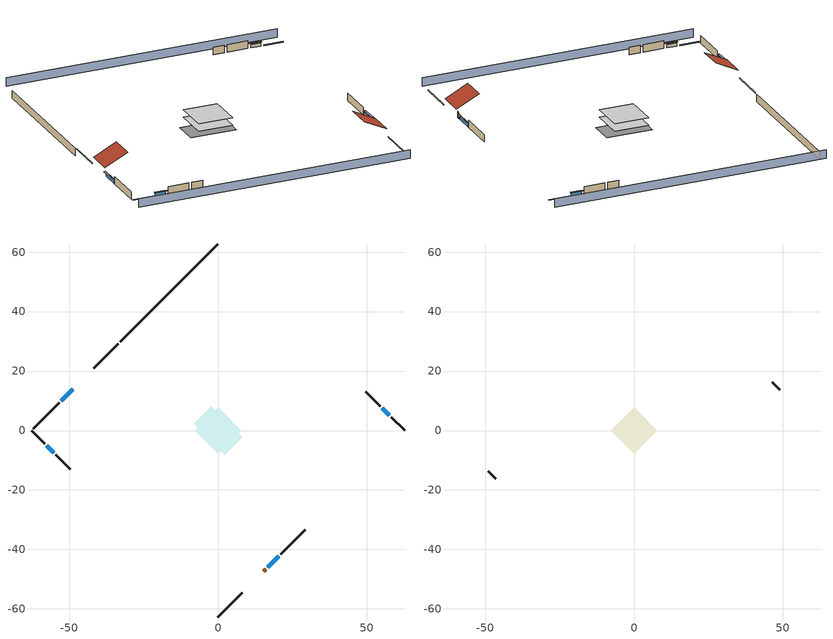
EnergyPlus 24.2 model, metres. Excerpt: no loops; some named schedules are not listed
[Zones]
conditioned space
 floor adiabatic (AdiabaticFloorConstruction): -7.89,0 0,7.89 7.89,0 0,-7.89 z0.3
 floor foundation (Slab1 construction): -8.23,2.34 -2.34,8.23 8.23,-2.34 2.34,-8.23 z-2.13
 wall outside (RimJoist1 construction): -33.57,29.16 -41.71,21.01 z0.3:0.61
 wall outside (RimJoist2 construction): 62.73,0 58.2,4.53 z0.3:0.61
 wall outside (RimJoist3 construction): 0,-62.73 8.15,-54.58 z0.3:0.61
 wall outside (RimJoist4 construction): -62.73,0 -58.2,-4.53 z0.3:0.61
 wall outside (AdiabaticWallConstruction 1): 15.36,-47.37 16,-46.72 z0.3:2.34
 wall outside (AdiabaticWallConstruction): -48.92,13.8 -52.73,9.99 / 16.66,-46.07 20.47,-42.26 z0.3:1.52; 57.54,5.18 55.19,7.54 / -57.54,-5.18 -55.19,-7.54 z0.3:1.4
 wall outside (Wall1 construction): -53.39,9.33 -62.07,0.66 z0.3:2.74
 wall outside (Wall2 construction): 54.53,8.19 49.71,13.01 z0.3:2.74
 wall outside (Wall3 construction): 21.13,-41.6 29.27,-33.46 z0.3:2.74
 wall outside (Wall4 construction): -54.53,-8.19 -49.71,-13.01 z0.3:2.74
 wall foundation (FoundationWall1 construction): 0,62.73 -32.91,29.82 z-2.13:0.3
 window (WindowConstruction): -48.93,13.8 -52.73,9.99 z0.3:1.52
 window (WindowConstruction 1): 57.54,5.18 55.19,7.54 z0.3:1.4
 window (WindowConstruction 2): 16.66,-46.07 20.47,-42.26 z0.3:1.52
 window (WindowConstruction 3): -57.54,-5.18 -55.19,-7.54 z0.3:1.4
 door (Door): 15.36,-47.37 16,-46.72 z0.3:2.34
 ceiling adiabatic (AdiabaticFloorConstruction): 0,-7.89 7.89,0 0,7.89 -7.89,0 z0.3
attic - vented
 floor to conditioned space (Floor1 construction Reversed): -7.89,0 0,7.89 7.89,0 0,-7.89 z2.74
 wall outside (Wall5 construction): 49.06,13.67 46.55,16.17 z0.3:2.74
 wall outside (Wall6 construction): -49.06,-13.67 -46.55,-16.17 z0.3:2.74
 roof outside (Roof1 construction): -48.27,14.46,2.74 -42.99,9.18,6.47 -37.1,15.08,6.47 -42.37,20.35,2.74
 roof outside (Roof2 construction): 14.7,-48.03,2.74 9.43,-42.75,6.47 3.53,-48.65,6.47 8.8,-53.92,2.74
shading: -65.96,-3.23 -3.23,-65.96 / 65.96,3.23 3.23,65.96 z0:2.74; -52.95,9.78 -48.71,14.02 -49.14,14.45 -53.38,10.21 z1.83; 54.97,7.75 57.76,4.97 58.19,5.4 55.41,8.18 z1.71; 20.69,-42.04 16.44,-46.28 16.88,-46.71 21.12,-42.47 z1.83; -54.97,-7.75 -57.76,-4.97 -58.19,-5.4 -55.41,-8.18 z1.71
[Building]
Building 1: Terrain=Suburbs
[Site:Location]
Portland Intl Arpt_OR: Latitude {deg}=45.59; Longitude {deg}=-122.6; Time Zone {hr}=-8; Elevation {m}=33; Keep Site Location Information=Yes
[Site:GroundTemperature:Shallow]
10.2558, 8.96328, 8.85977, 9.47314, 11.9355, 14.3863, 16.5111, 17.8571, 17.9714, 16.8767, 14.8061, 12.4304
[Site:WaterMainsTemperature]
Calculation Method=Schedule; Temperature Schedule=mains temperature schedule
[Material] Roughness=Rough; Thermal Absorptance=0.9
Name | Thickness {m} | Conductivity {W/m-K} | Density {kg/m3} | Specific Heat {J/kg-K} | Solar Absorptance | Visible Absorptance
asphalt or fiberglass shingles | 0.00635 | 0.162714 | 1121.4 | 1465.45 | 0.85 | 0.85
ceiling stud and cavity | 0.1397 | 0.118061 | 65.682 | 1177.47 | 0.7 | 0.7
concrete 4.0 in. | 0.1016 | 1.803125 | 2242.8 | 837.4 | 0.7 | 0.7
concrete 8.0 in. | 0.2032 | 1.803125 | 2242.8 | 837.4 | 0.7 | 0.7
door material | 0.04445 | 0.0612267 | 512.64 | 1214.23 | 0.7 | 0.7
floor covering | 0.0127 | 0.0450781 | 54.468 | 1339.84 | 0.9 | 0.9
floor covering 1 | 0.0127 | 0.0433444 | 54.468 | 1339.84 | 0.6 | 0.6
floor rigid ins; wall rigid ins | 0.512978 | 0.029427 | 32.04 | 1214.23 | 0.7 | 0.7
floor stud and cavity | 0.1397 | 1.75129 | 37.0049 | 1207.88 | 0.7 | 0.7
furniture material conditioned space 1 | 0.1524 | 0.115458 | 640.8 | 1214.23 | 0.6 | 0.6
gypsum board | 0.0127 | 0.160291 | 801 | 837.4 | 0.6 | 0.6
gypsum board 1 | 0.0127 | 0.160291 | 801 | 837.4 | 0.7 | 0.7
osb sheathing 0.5 in. | 0.0127 | 0.115458 | 512.64 | 1214.23 | 0.6 | 0.6
osb sheathing 0.5 in. 1 | 0.0127 | 0.115458 | 512.64 | 1214.23 | 0.7 | 0.7
osb sheathing 0.75 in. | 0.01905 | 0.115458 | 512.64 | 1214.23 | 0.7 | 0.7
rim joist stud and cavity | 0.0508 | 0.178688 | 50.32683 | 1063.81 | 0.6 | 0.6
roof rigid ins | 0.00281632 | 0.029427 | 32.04 | 1214.23 | 0.7 | 0.7
wall stud and cavity | 0.1397 | 0.550994 | 139.0536 | 1170.24 | 0.7 | 0.7
wall stud and cavity 1 | 0.1397 | 0.727959 | 139.0536 | 1170.24 | 0.6 | 0.6
wall stud and cavity 2 | 0.0889 | 0.380278 | 52.3479 | 1209.89 | 0.7 | 0.7
wall stud and cavity 3 | 0.0889 | 0.391764 | 83.0341 | 1211.67 | 0.7 | 0.7
wood siding | 0.0254 | 0.102417 | 544.68 | 1172.36 | 0.85 | 0.85
wood siding 1; wood siding 2 | 0.0254 | 0.102417 | 544.68 | 1172.36 | 0.7 | 0.7
[WindowMaterial:SimpleGlazingSystem]
WindowMaterial: U-Factor {W/m2-K}=1.93052; Solar Heat Gain Coefficient=0.49
[Construction]
AdiabaticFloorConstruction: floor stud and cavity, floor rigid ins, osb sheathing 0.75 in., floor covering 1
AdiabaticWallConstruction: wood siding 1, wall rigid ins, wall stud and cavity 2, gypsum board
AdiabaticWallConstruction 1: wood siding 2, wall rigid ins, wall stud and cavity 2, gypsum board
Door: door material
Floor1 construction Reversed: gypsum board, ceiling stud and cavity
FoundationWall1 construction: concrete 8.0 in., gypsum board 1
furniture construction conditioned space 1: furniture material conditioned space 1
PartitionWallConstruction: gypsum board, wall stud and cavity 3, gypsum board
RimJoist1 construction; RimJoist2 construction; RimJoist3 construction; RimJoist4 construction: wood siding, rim joist stud and cavity
Roof1 construction; Roof2 construction: asphalt or fiberglass shingles, roof rigid ins, osb sheathing 0.5 in.
Slab1 construction: concrete 4.0 in., floor covering
Wall1 construction; Wall2 construction; Wall3 construction; Wall4 construction: wood siding, osb sheathing 0.5 in. 1, wall stud and cavity, gypsum board
Wall5 construction; Wall6 construction: wood siding, osb sheathing 0.5 in. 1, wall stud and cavity 1
WindowConstruction; WindowConstruction 1; WindowConstruction 2; WindowConstruction 3: WindowMaterial
[Zone] Multiplier=1; Part of Total Floor Area=Yes
Name | Volume {m3}
attic - vented | 103.414
conditioned space | 606.66
[Space]
Name | Zone | Volume {m3}
attic - vented 1 | attic - vented | 103.414
conditioned space 1 | conditioned space | 606.66
[ZoneInfiltration:EffectiveLeakageArea]
infil attic - vented 1: Zone or Space=attic - vented 1; Schedule=Always On Discrete; Effective Air Leakage Area {cm2}=4146.16; Stack Coefficient=0.000173426; Wind Coefficient=3.5816e-05
[ZoneMixing]
whole house fan mix: Zone or Space=attic - vented; Schedule=Always On Continuous; Design Flow Rate Calculation Method=Flow/Zone; Design Flow Rate {m3/s}=0; Source Zone or Space=conditioned space
[SurfaceProperty:ExposedFoundationPerimeter]
Slab1: Exposed Perimeter Calculation Method=TotalExposedPerimeter; Total Exposed Perimeter {m}=46.54296
[SurfaceProperty:IncidentSolarMultiplier] Incident Solar Multiplier=1; Incident Solar Multiplier Schedule=trans schedule winter=0.85 summer=0.7
Window1; Window2; Window3; Window4
[InternalMass] Zone or ZoneList=conditioned space; Space or SpaceList=conditioned space 1
Name | Construction | Surface Area {m2}
furniture mass conditioned space 1 | furniture construction conditioned space 1 | 99.51774
partition wall mass | PartitionWallConstruction | 248.794
[Lights]
interior lighting: Zone or ZoneList or Space or SpaceList=conditioned space 1; Schedule=lighting_interior; Design Level Calculation Method=LightingLevel; Lighting Level {W}=1343.82; Return Air Fraction=0; Fraction Radiant=0.6; Fraction Visible=0.2; Fraction Replaceable=1
[People]
occupants: Zone or ZoneList or Space or SpaceList=conditioned space 1; Number of People Schedule=occupants; Number of People Calculation Method=People; Number of People=2; Fraction Radiant=0.314171; Sensible Heat Fraction=0.56303; Activity Level Schedule=occupants activity schedule; Carbon Dioxide Generation Rate {m3/s-W}=0; Enable ASHRAE 55 Comfort Warnings=No; Mean Radiant Temperature Calculation Type=EnclosureAveraged
[ElectricEquipment] Zone or ZoneList or Space or SpaceList=conditioned space 1; Design Level Calculation Method=EquipmentLevel
Name | Schedule | Design Level {W} | Fraction Latent | Fraction Radiant | Fraction Lost
ceiling fan | ceiling_fan | 18.2749 | 0 | 0.558 | 0
clothes dryer | clothes_dryer | 3508.67 | 0.015 | 0.081 | 0.85
clothes washer | clothes_washer | 485.25 | 0.03 | 0.162 | 0.7
cooking range | cooking_range | 1018.54 | 0.08 | 0.432 | 0.2
dishwasher | dishwasher | 855.87 | 0.3 | 0.18 | 0.4
fridge | fridge schedule | 51.9007 | 0 | 0.6 | 0
mech vent bath fan 0 | mech vent bath fan 0 schedule | 30 | 0 | 0 | 1
mech vent house fan | mech vent house fan schedule | 0 | 0 | 0 | 1
mech vent house fan cfis | mech vent house fan cfis schedule | 0 | 0 | 0 | 0
mech vent range fan 0 | mech vent range fan 0 schedule | 30 | 0 | 0 | 1
misc plug loads | plug_loads_other | 749.879 | 0.021 | 0.558 | 0.049
misc pool pump | misc pool pump schedule | 928.048 | 0 | 0 | 1
misc tv | plug_loads_tv | 843.715 | 0 | 0.6 | 0
whole house fan | Always On Discrete | 0 | 0 | 0 | 1
[OtherEquipment] Zone or ZoneList or Space or SpaceList=conditioned space 1; Design Level Calculation Method=EquipmentLevel
Name | Fuel Type | Schedule | Design Level {W} | Fraction Latent | Fraction Radiant | Fraction Lost
clothes dryer 1 | Electricity | clothes_dryer | 0 | 0.015 | 0.081 | 0.85
cooking range 1 | Electricity | cooking_range | 0 | 0.08 | 0.432 | 0.2
general water use latent | None | general water use schedule | 44.1266 | 1 | 0 | 0
general water use sensible | None | general water use schedule | -43.4886 | 0 | 0.6 | 0
mech vent house fan latent load; water heater lat | None | Always On Discrete | 0 | 1 | 0 | 0
mech vent house fan sensible load; water heater sens | None | Always On Discrete | 0 | 0 | 0 | 0
water heater energy adjustment1 | Electricity | Always On Discrete | 0.01 | 0 | 0 | 1
[ZoneInfiltration:DesignFlowRate] Zone or ZoneList or Space or SpaceList=conditioned space 1; Schedule=Always On Discrete; Design Flow Rate Calculation Method=Flow/Zone; Design Flow Rate {m3/s}=0
infil flow; natural vent flow; whole house fan flow
[AvailabilityManager:Scheduled]
central ac and furnace airloop Availability Manager: Schedule=Always On Discrete
[WaterUse:Equipment]
dishwasher: Peak Flow Rate {m3/s}=1.0095e-05; Flow Rate Fraction Schedule=hot_water_dishwasher
[Foundation:Kiva]
Foundation Kiva 1: Initial Indoor Air Temperature {C}=13.3333; Wall Height Above Grade {m}=0.3048; Wall Depth Below Slab {m}=0.2032
[Foundation:Kiva:Settings]
Soil Conductivity {W/m-K}=1.3848; Soil Density {kg/m3}=1842.3; Soil Specific Heat {J/kg-K}=418.7; Ground Solar Absorptivity=0.9; Ground Thermal Absorptivity=0.9; Ground Surface Roughness {m}=0.03; Far-Field Width {m}=40; Deep-Ground Boundary Condition=ZeroFlux; Deep-Ground Depth {m}=40; Minimum Cell Dimension {m}=0.2; Maximum Cell Growth Coefficient=3; Simulation Timestep=Timestep
[Exterior:Lights]
exterior lighting: Schedule=exterior lighting schedule; Design Level {W}=53.829
[EnergyManagementSystem:GlobalVariable]
central_ac_and_furnace_airloop_Fan_RTF
infil_program_Qfan
infil_program_Qinf
natural_vent_program_Qnv
natural_vent_program_Qwhf
[EnergyManagementSystem:Sensor]
Name | Output:Variable or Output:Meter Index Key | Output:Variable or Output:Meter
airflow_gain | infil flow | Infiltration Sensible Heat Gain Energy
airflow_gain_1 | natural vent flow | Infiltration Sensible Heat Gain Energy
airflow_gain_2 | whole house fan flow | Infiltration Sensible Heat Gain Energy
airflow_loss | infil flow | Infiltration Sensible Heat Loss Energy
airflow_loss_1 | natural vent flow | Infiltration Sensible Heat Loss Energy
airflow_loss_2 | whole house fan flow | Infiltration Sensible Heat Loss Energy
clg_load_cond |  | Cooling:EnergyTransfer:Zone:CONDITIONED SPACE
clg_sp_s; clg_sp_s_1 | cooling setpoint | Schedule Value
clothes_dryer_exhaust_0_sch_s | clothes_dryer | Schedule Value
cool_season | cooling season schedule | Schedule Value
htg_load_cond |  | Heating:EnergyTransfer:Zone:CONDITIONED SPACE
htg_sp_s; htg_sp_s_1 | heating setpoint | Schedule Value
ig_ee_conv | ceiling fan | Electric Equipment Convective Heating Energy
ig_ee_conv_1 | clothes dryer | Electric Equipment Convective Heating Energy
ig_ee_conv_3 | cooking range | Electric Equipment Convective Heating Energy
ig_ee_conv_4 | dishwasher | Electric Equipment Convective Heating Energy
ig_ee_conv_5 | fridge | Electric Equipment Convective Heating Energy
ig_ee_conv_6 | misc plug loads | Electric Equipment Convective Heating Energy
ig_ee_conv_7 | misc pool pump | Electric Equipment Convective Heating Energy
ig_ee_conv_8 | misc tv | Electric Equipment Convective Heating Energy
ig_ee_conv_9 | whole house fan | Electric Equipment Convective Heating Energy
ig_ee_rad | ceiling fan | Electric Equipment Radiant Heating Energy
ig_ee_rad_1 | clothes dryer | Electric Equipment Radiant Heating Energy
ig_ee_rad_3 | cooking range | Electric Equipment Radiant Heating Energy
ig_ee_rad_4 | dishwasher | Electric Equipment Radiant Heating Energy
ig_ee_rad_5 | fridge | Electric Equipment Radiant Heating Energy
ig_ee_rad_6 | misc plug loads | Electric Equipment Radiant Heating Energy
ig_ee_rad_7 | misc pool pump | Electric Equipment Radiant Heating Energy
ig_ee_rad_8 | misc tv | Electric Equipment Radiant Heating Energy
ig_ee_rad_9 | whole house fan | Electric Equipment Radiant Heating Energy
ig_lgt_conv | interior lighting | Lights Convective Heating Energy
ig_lgt_rad | interior lighting | Lights Radiant Heating Energy
ig_lgt_vis | interior lighting | Lights Visible Radiation Heating Energy
ig_oe_conv | clothes dryer 1 | Other Equipment Convective Heating Energy
ig_oe_conv_1 | cooking range 1 | Other Equipment Convective Heating Energy
ig_oe_conv_2 | general water use latent | Other Equipment Convective Heating Energy
ig_oe_conv_3 | general water use sensible | Other Equipment Convective Heating Energy
ig_oe_conv_4 | water heater energy adjustment1 | Other Equipment Convective Heating Energy
ig_oe_conv_5 | water heater lat | Other Equipment Convective Heating Energy
ig_oe_conv_6 | water heater sens | Other Equipment Convective Heating Energy
ig_oe_rad | clothes dryer 1 | Other Equipment Radiant Heating Energy
ig_oe_rad_1 | cooking range 1 | Other Equipment Radiant Heating Energy
ig_oe_rad_2 | general water use latent | Other Equipment Radiant Heating Energy
ig_oe_rad_3 | general water use sensible | Other Equipment Radiant Heating Energy
ig_oe_rad_4 | water heater energy adjustment1 | Other Equipment Radiant Heating Energy
ig_oe_rad_5 | water heater lat | Other Equipment Radiant Heating Energy
ig_oe_rad_6 | water heater sens | Other Equipment Radiant Heating Energy
ig_ppl_conv | occupants | People Convective Heating Energy
ig_ppl_rad | occupants | People Radiant Heating Energy
im_conv | furniture mass conditioned space 1 | Surface Inside Face Convection Heat Gain Energy
im_conv_1 | partition wall mass | Surface Inside Face Convection Heat Gain Energy
im_ig | furniture mass conditioned space 1 | Surface Inside Face Internal Gains Radiation Heat Gain Energy
im_ig_1 | partition wall mass | Surface Inside Face Internal Gains Radiation Heat Gain Energy
im_lgt | furniture mass conditioned space 1 | Surface Inside Face Lights Radiation Heat Gain Energy
im_lgt_1 | partition wall mass | Surface Inside Face Lights Radiation Heat Gain Energy
im_sol | furniture mass conditioned space 1 | Surface Inside Face Solar Radiation Heat Gain Energy
im_sol_1 | partition wall mass | Surface Inside Face Solar Radiation Heat Gain Energy
im_surf | furniture mass conditioned space 1 | Surface Inside Face Net Surface Thermal Radiation Heat Gain Energy
im_surf_1 | partition wall mass | Surface Inside Face Net Surface Thermal Radiation Heat Gain Energy
mech_vent_bath_fan_0_sch_s | mech vent bath fan 0 schedule | Schedule Value
mech_vent_range_fan_0_sch_s | mech vent range fan 0 schedule | Schedule Value
mv_conv | mech vent bath fan 0 | Electric Equipment Convective Heating Energy
mv_conv_1 | mech vent house fan | Electric Equipment Convective Heating Energy
mv_conv_2 | mech vent house fan cfis | Electric Equipment Convective Heating Energy
mv_conv_3 | mech vent range fan 0 | Electric Equipment Convective Heating Energy
mv_conv_4 | mech vent house fan latent load | Other Equipment Convective Heating Energy
mv_conv_5 | mech vent house fan sensible load | Other Equipment Convective Heating Energy
mv_rad | mech vent bath fan 0 | Electric Equipment Radiant Heating Energy
mv_rad_1 | mech vent house fan | Electric Equipment Radiant Heating Energy
mv_rad_2 | mech vent house fan cfis | Electric Equipment Radiant Heating Energy
mv_rad_3 | mech vent range fan 0 | Electric Equipment Radiant Heating Energy
mv_rad_4 | mech vent house fan latent load | Other Equipment Radiant Heating Energy
mv_rad_5 | mech vent house fan sensible load | Other Equipment Radiant Heating Energy
natural_vent_s | natural vent schedule | Schedule Value
out_pb_s |  | Site Outdoor Air Barometric Pressure
out_wt_s |  | Site Outdoor Air Humidity Ratio
site_vw_s |  | Site Wind Speed
ss_back_out | Window1 | Surface Window Shortwave from Zone Back Out Window Heat Transfer Rate
ss_back_out_1 | Window2 | Surface Window Shortwave from Zone Back Out Window Heat Transfer Rate
ss_back_out_2 | Window3 | Surface Window Shortwave from Zone Back Out Window Heat Transfer Rate
ss_back_out_3 | Window4 | Surface Window Shortwave from Zone Back Out Window Heat Transfer Rate
ss_conv | Door1 | Surface Inside Face Convection Heat Gain Energy
ss_conv_1 | Window1 | Surface Inside Face Convection Heat Gain Energy
ss_conv_2 | Window2 | Surface Inside Face Convection Heat Gain Energy
ss_conv_3 | Window3 | Surface Inside Face Convection Heat Gain Energy
ss_conv_4 | Window4 | Surface Inside Face Convection Heat Gain Energy
ss_ig | Door1 | Surface Inside Face Internal Gains Radiation Heat Gain Energy
ss_ig_1 | Window1 | Surface Inside Face Internal Gains Radiation Heat Gain Energy
ss_ig_2 | Window2 | Surface Inside Face Internal Gains Radiation Heat Gain Energy
ss_ig_3 | Window3 | Surface Inside Face Internal Gains Radiation Heat Gain Energy
ss_ig_4 | Window4 | Surface Inside Face Internal Gains Radiation Heat Gain Energy
ss_lgt | Door1 | Surface Inside Face Lights Radiation Heat Gain Energy
ss_sol | Door1 | Surface Inside Face Solar Radiation Heat Gain Energy
ss_surf | Door1 | Surface Inside Face Net Surface Thermal Radiation Heat Gain Energy
ss_surf_1 | Window1 | Surface Inside Face Net Surface Thermal Radiation Heat Gain Energy
ss_surf_2 | Window2 | Surface Inside Face Net Surface Thermal Radiation Heat Gain Energy
ss_surf_3 | Window3 | Surface Inside Face Net Surface Thermal Radiation Heat Gain Energy
ss_surf_4 | Window4 | Surface Inside Face Net Surface Thermal Radiation Heat Gain Energy
ss_trans_in | Window1 | Surface Window Transmitted Solar Radiation Rate
ss_trans_in_1 | Window2 | Surface Window Transmitted Solar Radiation Rate
ss_trans_in_2 | Window3 | Surface Window Transmitted Solar Radiation Rate
ss_trans_in_3 | Window4 | Surface Window Transmitted Solar Radiation Rate
ss_trans_out | Window1 | Surface Inside Face Initial Transmitted Diffuse Transmitted Out Window Solar Radiation Rate
ss_trans_out_1 | Window2 | Surface Inside Face Initial Transmitted Diffuse Transmitted Out Window Solar Radiation Rate
ss_trans_out_2 | Window3 | Surface Inside Face Initial Transmitted Diffuse Transmitted Out Window Solar Radiation Rate
ss_trans_out_3 | Window4 | Surface Inside Face Initial Transmitted Diffuse Transmitted Out Window Solar Radiation Rate
s_conv | Floor1 | Surface Inside Face Convection Heat Gain Energy
s_conv_1 | FoundationWall1 | Surface Inside Face Convection Heat Gain Energy
s_conv_10 | Wall2 | Surface Inside Face Convection Heat Gain Energy
s_conv_11 | Wall3 | Surface Inside Face Convection Heat Gain Energy
s_conv_12 | Wall4 | Surface Inside Face Convection Heat Gain Energy
s_conv_2 | inferred conditioned ceiling | Surface Inside Face Convection Heat Gain Energy
s_conv_3 | inferred conditioned floor | Surface Inside Face Convection Heat Gain Energy
s_conv_4 | RimJoist1 | Surface Inside Face Convection Heat Gain Energy
s_conv_5 | RimJoist2 | Surface Inside Face Convection Heat Gain Energy
s_conv_6 | RimJoist3 | Surface Inside Face Convection Heat Gain Energy
s_conv_7 | RimJoist4 | Surface Inside Face Convection Heat Gain Energy
s_conv_8 | Slab1 | Surface Inside Face Convection Heat Gain Energy
s_conv_9 | Wall1 | Surface Inside Face Convection Heat Gain Energy
s_ig | Floor1 | Surface Inside Face Internal Gains Radiation Heat Gain Energy
s_ig_1 | FoundationWall1 | Surface Inside Face Internal Gains Radiation Heat Gain Energy
s_ig_10 | Wall2 | Surface Inside Face Internal Gains Radiation Heat Gain Energy
s_ig_11 | Wall3 | Surface Inside Face Internal Gains Radiation Heat Gain Energy
s_ig_12 | Wall4 | Surface Inside Face Internal Gains Radiation Heat Gain Energy
s_ig_2 | inferred conditioned ceiling | Surface Inside Face Internal Gains Radiation Heat Gain Energy
s_ig_3 | inferred conditioned floor | Surface Inside Face Internal Gains Radiation Heat Gain Energy
s_ig_4 | RimJoist1 | Surface Inside Face Internal Gains Radiation Heat Gain Energy
s_ig_5 | RimJoist2 | Surface Inside Face Internal Gains Radiation Heat Gain Energy
s_ig_6 | RimJoist3 | Surface Inside Face Internal Gains Radiation Heat Gain Energy
s_ig_7 | RimJoist4 | Surface Inside Face Internal Gains Radiation Heat Gain Energy
s_ig_8 | Slab1 | Surface Inside Face Internal Gains Radiation Heat Gain Energy
s_ig_9 | Wall1 | Surface Inside Face Internal Gains Radiation Heat Gain Energy
s_lgt | Floor1 | Surface Inside Face Lights Radiation Heat Gain Energy
s_lgt_1 | FoundationWall1 | Surface Inside Face Lights Radiation Heat Gain Energy
s_lgt_10 | Wall2 | Surface Inside Face Lights Radiation Heat Gain Energy
s_lgt_11 | Wall3 | Surface Inside Face Lights Radiation Heat Gain Energy
s_lgt_12 | Wall4 | Surface Inside Face Lights Radiation Heat Gain Energy
s_lgt_2 | inferred conditioned ceiling | Surface Inside Face Lights Radiation Heat Gain Energy
s_lgt_3 | inferred conditioned floor | Surface Inside Face Lights Radiation Heat Gain Energy
s_lgt_4 | RimJoist1 | Surface Inside Face Lights Radiation Heat Gain Energy
s_lgt_5 | RimJoist2 | Surface Inside Face Lights Radiation Heat Gain Energy
s_lgt_6 | RimJoist3 | Surface Inside Face Lights Radiation Heat Gain Energy
s_lgt_7 | RimJoist4 | Surface Inside Face Lights Radiation Heat Gain Energy
s_lgt_8 | Slab1 | Surface Inside Face Lights Radiation Heat Gain Energy
s_lgt_9 | Wall1 | Surface Inside Face Lights Radiation Heat Gain Energy
s_sol | Floor1 | Surface Inside Face Solar Radiation Heat Gain Energy
s_sol_1 | FoundationWall1 | Surface Inside Face Solar Radiation Heat Gain Energy
s_sol_10 | Wall2 | Surface Inside Face Solar Radiation Heat Gain Energy
s_sol_11 | Wall3 | Surface Inside Face Solar Radiation Heat Gain Energy
s_sol_12 | Wall4 | Surface Inside Face Solar Radiation Heat Gain Energy
s_sol_2 | inferred conditioned ceiling | Surface Inside Face Solar Radiation Heat Gain Energy
s_sol_3 | inferred conditioned floor | Surface Inside Face Solar Radiation Heat Gain Energy
s_sol_4 | RimJoist1 | Surface Inside Face Solar Radiation Heat Gain Energy
s_sol_5 | RimJoist2 | Surface Inside Face Solar Radiation Heat Gain Energy
s_sol_6 | RimJoist3 | Surface Inside Face Solar Radiation Heat Gain Energy
s_sol_7 | RimJoist4 | Surface Inside Face Solar Radiation Heat Gain Energy
s_sol_8 | Slab1 | Surface Inside Face Solar Radiation Heat Gain Energy
s_sol_9 | Wall1 | Surface Inside Face Solar Radiation Heat Gain Energy
s_surf | Floor1 | Surface Inside Face Net Surface Thermal Radiation Heat Gain Energy
s_surf_1 | FoundationWall1 | Surface Inside Face Net Surface Thermal Radiation Heat Gain Energy
s_surf_10 | Wall2 | Surface Inside Face Net Surface Thermal Radiation Heat Gain Energy
s_surf_11 | Wall3 | Surface Inside Face Net Surface Thermal Radiation Heat Gain Energy
s_surf_12 | Wall4 | Surface Inside Face Net Surface Thermal Radiation Heat Gain Energy
s_surf_2 | inferred conditioned ceiling | Surface Inside Face Net Surface Thermal Radiation Heat Gain Energy
s_surf_3 | inferred conditioned floor | Surface Inside Face Net Surface Thermal Radiation Heat Gain Energy
s_surf_4 | RimJoist1 | Surface Inside Face Net Surface Thermal Radiation Heat Gain Energy
s_surf_5 | RimJoist2 | Surface Inside Face Net Surface Thermal Radiation Heat Gain Energy
s_surf_6 | RimJoist3 | Surface Inside Face Net Surface Thermal Radiation Heat Gain Energy
s_surf_7 | RimJoist4 | Surface Inside Face Net Surface Thermal Radiation Heat Gain Energy
s_surf_8 | Slab1 | Surface Inside Face Net Surface Thermal Radiation Heat Gain Energy
s_surf_9 | Wall1 | Surface Inside Face Net Surface Thermal Radiation Heat Gain Energy
water_heater_T_set | water heater setpoint | Schedule Value
[EnergyManagementSystem:Actuator]
Name | Actuated Component Unique | Actuated Component Type | Actuated Component Control Type
fridge_schedule_act | fridge schedule | Schedule:Constant | Schedule Value
infil_flow_act | infil flow | Zone Infiltration | Air Exchange Flow Rate
mech_vent_house_fan_cfis_act | mech vent house fan cfis | ElectricEquipment | Electricity Rate
mech_vent_house_fan_latent_load_act | mech vent house fan latent load | OtherEquipment | Power Level
mech_vent_house_fan_sensible_load_act | mech vent house fan sensible load | OtherEquipment | Power Level
natural_vent_flow_act | natural vent flow | Zone Infiltration | Air Exchange Flow Rate
water_heater_HPWHSchedOverride | water heater setpoint | Schedule:Constant | Schedule Value
water_heater_hpwh_ec_adj_act | water heater energy adjustment1 | OtherEquipment | Power Level
water_heater_lat_act | water heater lat | OtherEquipment | Power Level
water_heater_LESchedOverride | water heater BottomElementSetpoint | Schedule:Constant | Schedule Value
water_heater_sens_act | water heater sens | OtherEquipment | Power Level
